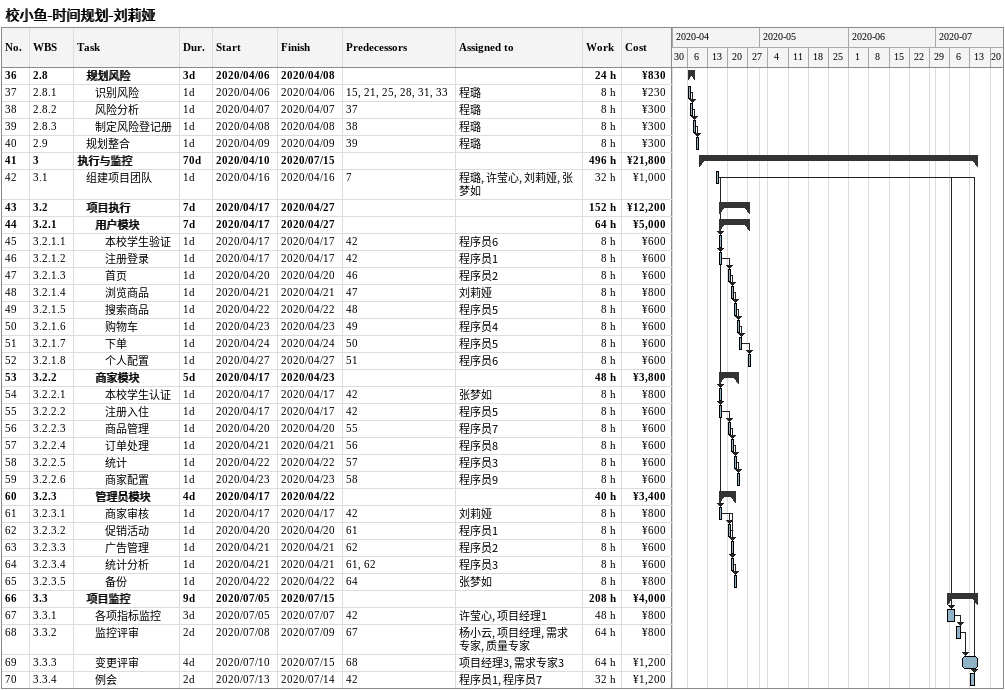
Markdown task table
校小鱼-时间规划-刘莉娅

| ID | WBS | Task | Duration | Start | Finish | Predecessors | Resources | Work (h) | Cost (¥) |
|---|---|---|---|---|---|---|---|---|---|
| 36 | 2.8 | **规划风险** | 3d | 2020-04-06 | 2020-04-08 |  |  | 24 | 830 |
| 37 | 2.8.1 | 识别风险 | 1d | 2020-04-06 | 2020-04-06 | 15, 21, 25, 28, 31, 33 | 程璐 | 8 | 230 |
| 38 | 2.8.2 | 风险分析 | 1d | 2020-04-07 | 2020-04-07 | 37 | 程璐 | 8 | 300 |
| 39 | 2.8.3 | 制定风险登记册 | 1d | 2020-04-08 | 2020-04-08 | 38 | 程璐 | 8 | 300 |
| 40 | 2.9 | 规划整合 | 1d | 2020-04-09 | 2020-04-09 | 39 | 程璐 | 8 | 300 |
| 41 | 3 | **执行与监控** | 70d | 2020-04-10 | 2020-07-15 |  |  | 496 | 21800 |
| 42 | 3.1 | 组建项目团队 | 1d | 2020-04-16 | 2020-04-16 | 7 | 程璐, 许莹心, 刘莉娅, 张梦如 | 32 | 1000 |
| 43 | 3.2 | **项目执行** | 7d | 2020-04-17 | 2020-04-27 |  |  | 152 | 12200 |
| 44 | 3.2.1 | **用户模块** | 7d | 2020-04-17 | 2020-04-27 |  |  | 64 | 5000 |
| 45 | 3.2.1.1 | 本校学生验证 | 1d | 2020-04-17 | 2020-04-17 | 42 | 程序员6 | 8 | 600 |
| 46 | 3.2.1.2 | 注册登录 | 1d | 2020-04-17 | 2020-04-17 | 42 | 程序员1 | 8 | 600 |
| 47 | 3.2.1.3 | 首页 | 1d | 2020-04-20 | 2020-04-20 | 46 | 程序员2 | 8 | 600 |
| 48 | 3.2.1.4 | 浏览商品 | 1d | 2020-04-21 | 2020-04-21 | 47 | 刘莉娅 | 8 | 800 |
| 49 | 3.2.1.5 | 搜索商品 | 1d | 2020-04-22 | 2020-04-22 | 48 | 程序员5 | 8 | 600 |
| 50 | 3.2.1.6 | 购物车 | 1d | 2020-04-23 | 2020-04-23 | 49 | 程序员4 | 8 | 600 |
| 51 | 3.2.1.7 | 下单 | 1d | 2020-04-24 | 2020-04-24 | 50 | 程序员5 | 8 | 600 |
| 52 | 3.2.1.8 | 个人配置 | 1d | 2020-04-27 | 2020-04-27 | 51 | 程序员6 | 8 | 600 |
| 53 | 3.2.2 | **商家模块** | 5d | 2020-04-17 | 2020-04-23 |  |  | 48 | 3800 |
| 54 | 3.2.2.1 | 本校学生认证 | 1d | 2020-04-17 | 2020-04-17 | 42 | 张梦如 | 8 | 800 |
| 55 | 3.2.2.2 | 注册入住 | 1d | 2020-04-17 | 2020-04-17 | 42 | 程序员5 | 8 | 600 |
| 56 | 3.2.2.3 | 商品管理 | 1d | 2020-04-20 | 2020-04-20 | 55 | 程序员7 | 8 | 600 |
| 57 | 3.2.2.4 | 订单处理 | 1d | 2020-04-21 | 2020-04-21 | 56 | 程序员8 | 8 | 600 |
| 58 | 3.2.2.5 | 统计 | 1d | 2020-04-22 | 2020-04-22 | 57 | 程序员3 | 8 | 600 |
| 59 | 3.2.2.6 | 商家配置 | 1d | 2020-04-23 | 2020-04-23 | 58 | 程序员9 | 8 | 600 |
| 60 | 3.2.3 | **管理员模块** | 4d | 2020-04-17 | 2020-04-22 |  |  | 40 | 3400 |
| 61 | 3.2.3.1 | 商家审核 | 1d | 2020-04-17 | 2020-04-17 | 42 | 刘莉娅 | 8 | 800 |
| 62 | 3.2.3.2 | 促销活动 | 1d | 2020-04-20 | 2020-04-20 | 61 | 程序员1 | 8 | 600 |
| 63 | 3.2.3.3 | 广告管理 | 1d | 2020-04-21 | 2020-04-21 | 62 | 程序员2 | 8 | 600 |
| 64 | 3.2.3.4 | 统计分析 | 1d | 2020-04-21 | 2020-04-21 | 61, 62 | 程序员3 | 8 | 600 |
| 65 | 3.2.3.5 | 备份 | 1d | 2020-04-22 | 2020-04-22 | 64 | 张梦如 | 8 | 800 |
| 66 | 3.3 | **项目监控** | 9d | 2020-07-05 | 2020-07-15 |  |  | 208 | 4000 |
| 67 | 3.3.1 | 各项指标监控 | 3d | 2020-07-05 | 2020-07-07 | 42 | 许莹心, 项目经理1 | 48 | 800 |
| 68 | 3.3.2 | 监控评审 | 2d | 2020-07-08 | 2020-07-09 | 67 | 杨小云, 项目经理, 需求专家, 质量专家 | 64 | 800 |
| 69 | 3.3.3 | 变更评审 | 4d | 2020-07-10 | 2020-07-15 | 68 | 项目经理3, 需求专家3 | 64 | 1200 |
| 70 | 3.3.4 | 例会 | 2d | 2020-07-13 | 2020-07-14 | 42 | 程序员1, 程序员7 | 32 | 1200 |
